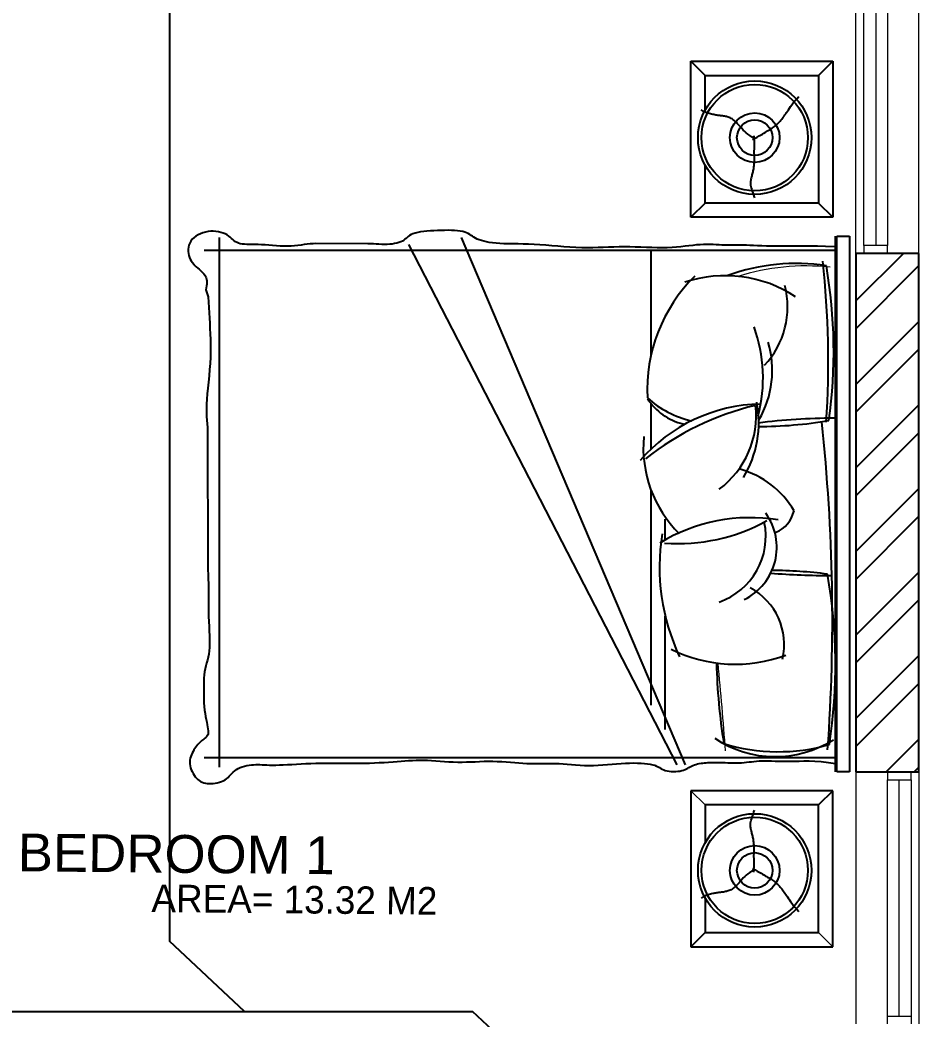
# Model space of a CAD drawing. Header units: millimetres. Extents: x 1591 to 1638, y 1324 to 1492.
# Drawn here: x 1630.383 to 1633.236, y 1415.157 to 1418.331 of the extents above; entities that cross this region are included whole.
import ezdxf

# ---------------------------------------------------------------- set-up
doc = ezdxf.new("R2010")
doc.units = ezdxf.units.MM
doc.layers.add('Ha-Muros 0.20', color=7, linetype='Continuous', true_color=0x8c8c8c)
for name, color, linetype in [('Mu-0.20', 5, 'Continuous'), ('Plump', 7, 'Continuous'), ('Tx-Espacio', 7, 'Continuous')]:
    doc.layers.add(name, color=color, linetype=linetype)
for name, color, linetype, lineweight in [('muro bajo', 123, 'Continuous', 9), ('PERSONAS', 1, 'Continuous', 0), ('Ventanas', 3, 'Continuous', 13)]:
    doc.layers.add(name, color=color, linetype=linetype, lineweight=lineweight)
doc.styles.add('CHICO', font='stylu.ttf')
doc.styles.add('GORDITA', font='swissek.ttf')

# ---------------------------------------------------------------- blocks, each defined once
blk = doc.blocks.new('A$Cec5ab6e8')
at = {"color": 9, "true_color": 0xc7c8ca}
for p, q in [((29.1146, 17.4095, 0), (29.1146, 17.9045, 0)), ((29.1146, 17.9045, 0), (29.5646, 17.9045, 0)), ((29.1146, 17.9045, 0), (29.1596, 17.8595, 0)), ((29.5646, 17.9045, 0), (29.5196, 17.8595, 0)), ((29.5646, 17.9045, 0), (29.5646, 17.4095, 0)), ((29.1596, 17.7492, 0), (29.1596, 17.8595, 0)), ((29.1596, 17.8595, 0), (29.5196, 17.8595, 0)), ((29.5196, 17.8595, 0), (29.5196, 17.4545, 0)), ((29.4352, 17.7663, 0), (29.4396, 17.7723, 0)), ((29.4396, 17.7723, 0), (29.4447, 17.7787, 0)), ((29.4447, 17.7787, 0), (29.4503, 17.7856, 0)), ((29.4503, 17.7856, 0), (29.4567, 17.793, 0)), ((29.1503, 17.7481, 0), (29.1474, 17.7501, 0)), ((29.1536, 17.7462, 0), (29.1503, 17.7481, 0)), ((29.1571, 17.7444, 0), (29.1536, 17.7462, 0)), ((29.1609, 17.7428, 0), (29.1571, 17.7444, 0)), ((29.1649, 17.7413, 0), (29.1609, 17.7428, 0)), ((29.1689, 17.74, 0), (29.1649, 17.7413, 0)), ((29.1729, 17.7388, 0), (29.1689, 17.74, 0)), ((29.4157, 17.7382, 0), (29.4185, 17.7422, 0)), ((29.4185, 17.7422, 0), (29.4214, 17.7464, 0)), ((29.4214, 17.7464, 0), (29.4244, 17.7509, 0)), ((29.4244, 17.7509, 0), (29.4276, 17.7557, 0)), ((29.4276, 17.7557, 0), (29.4312, 17.7608, 0)), ((29.4312, 17.7608, 0), (29.4352, 17.7663, 0)), ((29.1767, 17.7377, 0), (29.1729, 17.7388, 0)), ((29.1804, 17.7367, 0), (29.1767, 17.7377, 0)), ((29.1839, 17.7359, 0), (29.1804, 17.7367, 0)), ((29.1873, 17.7352, 0), (29.1839, 17.7359, 0)), ((29.1906, 17.7345, 0), (29.1873, 17.7352, 0)), ((29.1938, 17.734, 0), (29.1906, 17.7345, 0)), ((29.1969, 17.7335, 0), (29.1938, 17.734, 0)), ((29.1999, 17.733, 0), (29.1969, 17.7335, 0)), ((29.203, 17.7326, 0), (29.1999, 17.733, 0)), ((29.206, 17.7323, 0), (29.203, 17.7326, 0)), ((29.209, 17.7319, 0), (29.206, 17.7323, 0)), ((29.212, 17.7316, 0), (29.209, 17.7319, 0)), ((29.2151, 17.7312, 0), (29.212, 17.7316, 0)), ((29.2181, 17.7307, 0), (29.2151, 17.7312, 0)), ((29.2211, 17.7302, 0), (29.2181, 17.7307, 0)), ((29.2242, 17.7296, 0), (29.2211, 17.7302, 0)), ((29.2272, 17.7289, 0), (29.2242, 17.7296, 0)), ((29.2302, 17.7281, 0), (29.2272, 17.7289, 0)), ((29.2332, 17.7272, 0), (29.2302, 17.7281, 0)), ((29.2362, 17.7261, 0), (29.2332, 17.7272, 0)), ((29.2392, 17.7248, 0), (29.2362, 17.7261, 0)), ((29.2422, 17.7233, 0), (29.2392, 17.7248, 0)), ((29.2451, 17.7217, 0), (29.2422, 17.7233, 0)), ((29.2479, 17.7199, 0), (29.2451, 17.7217, 0)), ((29.2507, 17.7179, 0), (29.2479, 17.7199, 0)), ((29.2535, 17.7156, 0), (29.2507, 17.7179, 0)), ((29.2562, 17.7131, 0), (29.2535, 17.7156, 0)), ((29.2589, 17.7104, 0), (29.2562, 17.7131, 0)), ((29.2617, 17.7076, 0), (29.2589, 17.7104, 0)), ((29.3904, 17.7069, 0), (29.393, 17.7095, 0)), ((29.393, 17.7095, 0), (29.3955, 17.7122, 0)), ((29.3955, 17.7122, 0), (29.398, 17.715, 0)), ((29.398, 17.715, 0), (29.4005, 17.718, 0)), ((29.4005, 17.718, 0), (29.403, 17.721, 0)), ((29.403, 17.721, 0), (29.4054, 17.7241, 0)), ((29.4054, 17.7241, 0), (29.4079, 17.7274, 0)), ((29.4079, 17.7274, 0), (29.4105, 17.7308, 0)), ((29.4105, 17.7308, 0), (29.413, 17.7344, 0)), ((29.413, 17.7344, 0), (29.4157, 17.7382, 0)), ((29.2645, 17.7045, 0), (29.2617, 17.7076, 0)), ((29.2675, 17.7012, 0), (29.2645, 17.7045, 0)), ((29.2705, 17.6977, 0), (29.2675, 17.7012, 0)), ((29.2738, 17.694, 0), (29.2705, 17.6977, 0)), ((29.2772, 17.6901, 0), (29.2738, 17.694, 0)), ((29.281, 17.6861, 0), (29.2772, 17.6901, 0)), ((29.2853, 17.6819, 0), (29.281, 17.6861, 0)), ((29.2902, 17.6776, 0), (29.2853, 17.6819, 0)), ((29.2957, 17.6732, 0), (29.2902, 17.6776, 0)), ((29.342, 17.6737, 0), (29.3465, 17.6764, 0)), ((29.3465, 17.6764, 0), (29.3506, 17.6789, 0)), ((29.3506, 17.6789, 0), (29.3544, 17.6813, 0)), ((29.3544, 17.6813, 0), (29.3581, 17.6835, 0)), ((29.3581, 17.6835, 0), (29.3615, 17.6856, 0)), ((29.3615, 17.6856, 0), (29.3648, 17.6875, 0)), ((29.3648, 17.6875, 0), (29.368, 17.6895, 0)), ((29.368, 17.6895, 0), (29.3711, 17.6914, 0)), ((29.3711, 17.6914, 0), (29.3741, 17.6934, 0)), ((29.3741, 17.6934, 0), (29.3769, 17.6954, 0)), ((29.3769, 17.6954, 0), (29.3797, 17.6974, 0)), ((29.3797, 17.6974, 0), (29.3825, 17.6996, 0)), ((29.3825, 17.6996, 0), (29.3852, 17.7019, 0)), ((29.3852, 17.7019, 0), (29.3878, 17.7043, 0)), ((29.3878, 17.7043, 0), (29.3904, 17.7069, 0)), ((29.3021, 17.6687, 0), (29.2957, 17.6732, 0)), ((29.3095, 17.6642, 0), (29.3021, 17.6687, 0)), ((29.318, 17.6597, 0), (29.3095, 17.6642, 0)), ((29.3103, 17.6567, 0), (29.3182, 17.6606, 0)), ((29.314, 17.6677, 0), (29.3146, 17.6592, 0)), ((29.3146, 17.6592, 0), (29.315, 17.6517, 0)), ((29.315, 17.6517, 0), (29.3152, 17.6451, 0)), ((29.3152, 17.6451, 0), (29.3152, 17.6392, 0)), ((29.3182, 17.6606, 0), (29.3253, 17.6643, 0)), ((29.3253, 17.6643, 0), (29.3315, 17.6677, 0)), ((29.3315, 17.6677, 0), (29.3371, 17.6708, 0)), ((29.3371, 17.6708, 0), (29.342, 17.6737, 0)), ((29.3149, 17.6248, 0), (29.3148, 17.6207, 0)), ((29.3148, 17.6207, 0), (29.3148, 17.6167, 0)), ((29.3148, 17.6167, 0), (29.3148, 17.6128, 0)), ((29.315, 17.6292, 0), (29.3149, 17.6248, 0)), ((29.3152, 17.6339, 0), (29.315, 17.6292, 0)), ((29.3152, 17.6392, 0), (29.3152, 17.6339, 0)), ((29.3148, 17.6128, 0), (29.3149, 17.6091, 0)), ((29.315, 17.5822, 0), (29.3148, 17.579, 0)), ((29.3149, 17.6091, 0), (29.315, 17.6055, 0)), ((29.315, 17.6055, 0), (29.3151, 17.6019, 0)), ((29.3152, 17.5853, 0), (29.315, 17.5822, 0)), ((29.3151, 17.6019, 0), (29.3152, 17.5985, 0)), ((29.3152, 17.5985, 0), (29.3153, 17.5951, 0)), ((29.3153, 17.5885, 0), (29.3152, 17.5853, 0)), ((29.3153, 17.5951, 0), (29.3153, 17.5918, 0)), ((29.3153, 17.5918, 0), (29.3153, 17.5885, 0)), ((29.1596, 17.4545, 0), (29.1596, 17.5752, 0)), ((29.3101, 17.5505, 0), (29.3093, 17.5472, 0)), ((29.3108, 17.5537, 0), (29.3101, 17.5505, 0)), ((29.3115, 17.557, 0), (29.3108, 17.5537, 0)), ((29.3122, 17.5602, 0), (29.3115, 17.557, 0)), ((29.3128, 17.5634, 0), (29.3122, 17.5602, 0)), ((29.3133, 17.5665, 0), (29.3128, 17.5634, 0)), ((29.3138, 17.5697, 0), (29.3133, 17.5665, 0)), ((29.3142, 17.5728, 0), (29.3138, 17.5697, 0)), ((29.3145, 17.5759, 0), (29.3142, 17.5728, 0)), ((29.3148, 17.579, 0), (29.3145, 17.5759, 0)), ((29.3039, 17.5236, 0), (29.3037, 17.5198, 0)), ((29.3037, 17.5198, 0), (29.3038, 17.5159, 0)), ((29.3044, 17.5272, 0), (29.3039, 17.5236, 0)), ((29.305, 17.5307, 0), (29.3044, 17.5272, 0)), ((29.3058, 17.534, 0), (29.305, 17.5307, 0)), ((29.3067, 17.5374, 0), (29.3058, 17.534, 0)), ((29.3076, 17.5406, 0), (29.3067, 17.5374, 0)), ((29.3084, 17.5439, 0), (29.3076, 17.5406, 0)), ((29.3093, 17.5472, 0), (29.3084, 17.5439, 0)), ((29.3038, 17.5159, 0), (29.3042, 17.5117, 0)), ((29.3042, 17.5117, 0), (29.305, 17.5073, 0)), ((29.305, 17.5073, 0), (29.3062, 17.5027, 0)), ((29.3062, 17.5027, 0), (29.3077, 17.4978, 0)), ((29.3077, 17.4978, 0), (29.3093, 17.4928, 0)), ((29.3093, 17.4928, 0), (29.3111, 17.4875, 0)), ((29.3111, 17.4875, 0), (29.313, 17.4821, 0)), ((29.1596, 17.4545, 0), (29.1146, 17.4095, 0)), ((29.5196, 17.4545, 0), (29.1596, 17.4545, 0)), ((29.313, 17.4821, 0), (29.3148, 17.4766, 0)), ((29.3148, 17.4766, 0), (29.3166, 17.471, 0)), ((29.5646, 17.4095, 0), (29.5196, 17.4545, 0)), ((29.5646, 17.4095, 0), (29.1146, 17.4095, 0)), ((27.5656, 17.3604, 0), (27.5578, 17.3575, 0)), ((27.5737, 17.3627, 0), (27.5656, 17.3604, 0)), ((27.5819, 17.3643, 0), (27.5737, 17.3627, 0)), ((27.5903, 17.3651, 0), (27.5819, 17.3643, 0)), ((27.5986, 17.3652, 0), (27.5903, 17.3651, 0)), ((27.6067, 17.3646, 0), (27.5986, 17.3652, 0)), ((27.6146, 17.3634, 0), (27.6067, 17.3646, 0)), ((27.6222, 17.3617, 0), (27.6146, 17.3634, 0)), ((27.6294, 17.3594, 0), (27.6222, 17.3617, 0)), ((27.6361, 17.3567, 0), (27.6294, 17.3594, 0)), ((28.2395, 17.3595, 0), (28.2324, 17.3573, 0)), ((28.2476, 17.3614, 0), (28.2395, 17.3595, 0)), ((28.2566, 17.363, 0), (28.2476, 17.3614, 0)), ((28.2664, 17.3643, 0), (28.2566, 17.363, 0)), ((28.2769, 17.3654, 0), (28.2664, 17.3643, 0)), ((28.2878, 17.3662, 0), (28.2769, 17.3654, 0)), ((28.299, 17.3669, 0), (28.2878, 17.3662, 0)), ((28.3104, 17.3675, 0), (28.299, 17.3669, 0)), ((28.3218, 17.3679, 0), (28.3104, 17.3675, 0)), ((28.333, 17.3681, 0), (28.3218, 17.3679, 0)), ((28.344, 17.3682, 0), (28.333, 17.3681, 0)), ((28.3546, 17.368, 0), (28.344, 17.3682, 0)), ((28.3646, 17.3676, 0), (28.3546, 17.368, 0)), ((28.374, 17.3668, 0), (28.3646, 17.3676, 0)), ((28.3826, 17.3658, 0), (28.374, 17.3668, 0)), ((28.3902, 17.3643, 0), (28.3826, 17.3658, 0)), ((28.3968, 17.3624, 0), (28.3902, 17.3643, 0)), ((28.4026, 17.3602, 0), (28.3968, 17.3624, 0)), ((28.4077, 17.3577, 0), (28.4026, 17.3602, 0)), ((27.5239, 17.3278, 0), (27.5213, 17.3213, 0)), ((27.5274, 17.3339, 0), (27.5239, 17.3278, 0)), ((27.532, 17.3396, 0), (27.5274, 17.3339, 0)), ((27.5374, 17.3449, 0), (27.532, 17.3396, 0)), ((27.5436, 17.3496, 0), (27.5374, 17.3449, 0)), ((27.5504, 17.3539, 0), (27.5436, 17.3496, 0)), ((27.5578, 17.3575, 0), (27.5504, 17.3539, 0)), ((27.6183, 15.6641, 0), (27.6183, 17.3459, 0)), ((27.6421, 17.3535, 0), (27.6361, 17.3567, 0)), ((27.6475, 17.3501, 0), (27.6421, 17.3535, 0)), ((27.6523, 17.3464, 0), (27.6475, 17.3501, 0)), ((27.6568, 17.3426, 0), (27.6523, 17.3464, 0)), ((27.661, 17.3388, 0), (27.6568, 17.3426, 0)), ((27.6651, 17.3352, 0), (27.661, 17.3388, 0)), ((27.6694, 17.332, 0), (27.6651, 17.3352, 0)), ((27.6739, 17.3292, 0), (27.6694, 17.332, 0)), ((27.6789, 17.3269, 0), (27.6739, 17.3292, 0)), ((28.1813, 17.3274, 0), (28.1741, 17.3259, 0)), ((28.1878, 17.3293, 0), (28.1813, 17.3274, 0)), ((28.1937, 17.3314, 0), (28.1878, 17.3293, 0)), ((28.1989, 17.3339, 0), (28.1937, 17.3314, 0)), ((28.2032, 17.3366, 0), (28.1989, 17.3339, 0)), ((28.207, 17.3396, 0), (28.2032, 17.3366, 0)), ((28.2105, 17.3427, 0), (28.207, 17.3396, 0)), ((28.214, 17.3459, 0), (28.2105, 17.3427, 0)), ((28.2176, 17.349, 0), (28.214, 17.3459, 0)), ((28.2218, 17.352, 0), (28.2176, 17.349, 0)), ((28.2266, 17.3548, 0), (28.2218, 17.352, 0)), ((28.2324, 17.3573, 0), (28.2266, 17.3548, 0)), ((29.0974, 15.6724, 0), (28.3864, 17.3459, 0)), ((28.4124, 17.355, 0), (28.4077, 17.3577, 0)), ((28.4168, 17.3522, 0), (28.4124, 17.355, 0)), ((28.4212, 17.3493, 0), (28.4168, 17.3522, 0)), ((28.4258, 17.3463, 0), (28.4212, 17.3493, 0)), ((28.4308, 17.3434, 0), (28.4258, 17.3463, 0)), ((28.4363, 17.3406, 0), (28.4308, 17.3434, 0)), ((28.4425, 17.338, 0), (28.4363, 17.3406, 0)), ((28.4494, 17.3355, 0), (28.4425, 17.338, 0)), ((28.457, 17.3333, 0), (28.4494, 17.3355, 0)), ((28.4654, 17.3313, 0), (28.457, 17.3333, 0)), ((28.4747, 17.3295, 0), (28.4654, 17.3313, 0)), ((28.4849, 17.3281, 0), (28.4747, 17.3295, 0)), ((28.496, 17.3269, 0), (28.4849, 17.3281, 0)), ((29.5733, 15.6495, 0), (29.5733, 17.3495, 0)), ((29.5778, 15.6495, 0), (29.5778, 17.3495, 0)), ((29.5778, 17.3495, 0), (29.6183, 17.3495, 0)), ((29.6183, 17.3495, 0), (29.6183, 15.6495, 0)), ((27.5196, 17.3147, 0), (27.5188, 17.3079, 0)), ((27.5188, 17.3079, 0), (27.5188, 17.3012, 0)), ((27.5188, 17.3012, 0), (27.5195, 17.2945, 0)), ((27.5213, 17.3213, 0), (27.5196, 17.3147, 0)), ((29.5733, 17.3045, 0), (27.5699, 17.3045, 0)), ((27.6844, 17.3254, 0), (27.6789, 17.3269, 0)), ((27.6905, 17.3244, 0), (27.6844, 17.3254, 0)), ((27.6973, 17.3238, 0), (27.6905, 17.3244, 0)), ((27.7047, 17.3236, 0), (27.6973, 17.3238, 0)), ((27.7128, 17.3236, 0), (27.7047, 17.3236, 0)), ((27.7215, 17.3236, 0), (27.7128, 17.3236, 0)), ((27.7309, 17.3235, 0), (27.7215, 17.3236, 0)), ((27.741, 17.3231, 0), (27.7309, 17.3235, 0)), ((27.7518, 17.3225, 0), (27.741, 17.3231, 0)), ((27.7631, 17.3216, 0), (27.7518, 17.3225, 0)), ((27.7749, 17.3206, 0), (27.7631, 17.3216, 0)), ((27.7869, 17.3196, 0), (27.7749, 17.3206, 0)), ((27.7991, 17.3186, 0), (27.7869, 17.3196, 0)), ((27.8112, 17.3179, 0), (27.7991, 17.3186, 0)), ((27.8231, 17.3174, 0), (27.8112, 17.3179, 0)), ((27.8348, 17.3174, 0), (27.8231, 17.3174, 0)), ((27.8459, 17.3179, 0), (27.8348, 17.3174, 0)), ((27.8567, 17.3188, 0), (27.8459, 17.3179, 0)), ((27.8671, 17.32, 0), (27.8567, 17.3188, 0)), ((27.8771, 17.3213, 0), (27.8671, 17.32, 0)), ((27.8869, 17.3227, 0), (27.8771, 17.3213, 0)), ((27.8965, 17.3239, 0), (27.8869, 17.3227, 0)), ((27.9059, 17.325, 0), (27.8965, 17.3239, 0)), ((27.9152, 17.3257, 0), (27.9059, 17.325, 0)), ((27.9245, 17.3259, 0), (27.9152, 17.3257, 0)), ((28.0886, 17.3258, 0), (27.9245, 17.3259, 0)), ((28.0977, 17.3254, 0), (28.0886, 17.3258, 0)), ((28.1067, 17.3249, 0), (28.0977, 17.3254, 0)), ((28.1157, 17.3243, 0), (28.1067, 17.3249, 0)), ((28.1245, 17.3237, 0), (28.1157, 17.3243, 0)), ((28.1332, 17.3233, 0), (28.1245, 17.3237, 0)), ((28.1418, 17.3231, 0), (28.1332, 17.3233, 0)), ((28.1503, 17.3233, 0), (28.1418, 17.3231, 0)), ((28.1586, 17.3238, 0), (28.1503, 17.3233, 0)), ((28.1666, 17.3247, 0), (28.1586, 17.3238, 0)), ((28.1741, 17.3259, 0), (28.1666, 17.3247, 0)), ((29.0708, 15.6724, 0), (28.2191, 17.3231, 0)), ((28.5082, 17.3261, 0), (28.496, 17.3269, 0)), ((28.5213, 17.3256, 0), (28.5082, 17.3261, 0)), ((28.5353, 17.3253, 0), (28.5213, 17.3256, 0)), ((28.5501, 17.325, 0), (28.5353, 17.3253, 0)), ((28.5658, 17.3248, 0), (28.5501, 17.325, 0)), ((28.5822, 17.3244, 0), (28.5658, 17.3248, 0)), ((28.5993, 17.3239, 0), (28.5822, 17.3244, 0)), ((28.6171, 17.3231, 0), (28.5993, 17.3239, 0)), ((28.6354, 17.322, 0), (28.6171, 17.3231, 0)), ((28.6542, 17.3207, 0), (28.6354, 17.322, 0)), ((28.6732, 17.3191, 0), (28.6542, 17.3207, 0)), ((28.6925, 17.3176, 0), (28.6732, 17.3191, 0)), ((28.7117, 17.3161, 0), (28.6925, 17.3176, 0)), ((28.7308, 17.3148, 0), (28.7117, 17.3161, 0)), ((28.7495, 17.3137, 0), (28.7308, 17.3148, 0)), ((28.7679, 17.313, 0), (28.7495, 17.3137, 0)), ((28.7857, 17.3127, 0), (28.7679, 17.313, 0)), ((28.803, 17.3129, 0), (28.7857, 17.3127, 0)), ((28.8199, 17.3132, 0), (28.803, 17.3129, 0)), ((28.8366, 17.3138, 0), (28.8199, 17.3132, 0)), ((28.8532, 17.3144, 0), (28.8366, 17.3138, 0)), ((28.8698, 17.315, 0), (28.8532, 17.3144, 0)), ((28.8865, 17.3154, 0), (28.8698, 17.315, 0)), ((28.9035, 17.3155, 0), (28.8865, 17.3154, 0)), ((28.9207, 17.3154, 0), (28.9035, 17.3155, 0)), ((28.9382, 17.315, 0), (28.9207, 17.3154, 0)), ((28.9558, 17.3144, 0), (28.9382, 17.315, 0)), ((28.9733, 17.3138, 0), (28.9558, 17.3144, 0)), ((28.9905, 17.3132, 0), (28.9733, 17.3138, 0)), ((28.9883, 16.9735, 0), (28.9883, 17.3045, 0)), ((29.0075, 17.3129, 0), (28.9905, 17.3132, 0)), ((29.0239, 17.3127, 0), (29.0075, 17.3129, 0)), ((29.0397, 17.313, 0), (29.0239, 17.3127, 0)), ((29.0548, 17.3137, 0), (29.0397, 17.313, 0)), ((29.0691, 17.3148, 0), (29.0548, 17.3137, 0)), ((29.0828, 17.3161, 0), (29.0691, 17.3148, 0)), ((29.0959, 17.3175, 0), (29.0828, 17.3161, 0)), ((29.1085, 17.319, 0), (29.0959, 17.3175, 0)), ((29.1206, 17.3204, 0), (29.1085, 17.319, 0)), ((29.1323, 17.3216, 0), (29.1206, 17.3204, 0)), ((29.1436, 17.3225, 0), (29.1323, 17.3216, 0)), ((29.1546, 17.323, 0), (29.1436, 17.3225, 0)), ((29.1653, 17.3232, 0), (29.1546, 17.323, 0)), ((29.1757, 17.3231, 0), (29.1653, 17.3232, 0)), ((29.1856, 17.3228, 0), (29.1757, 17.3231, 0)), ((29.1951, 17.3224, 0), (29.1856, 17.3228, 0)), ((29.2042, 17.322, 0), (29.1951, 17.3224, 0)), ((29.2128, 17.3215, 0), (29.2042, 17.322, 0)), ((29.2209, 17.3212, 0), (29.2128, 17.3215, 0)), ((29.2285, 17.3211, 0), (29.2209, 17.3212, 0)), ((29.2358, 17.3211, 0), (29.2285, 17.3211, 0)), ((29.2428, 17.3211, 0), (29.2358, 17.3211, 0)), ((29.2499, 17.3212, 0), (29.2428, 17.3211, 0)), ((29.2572, 17.3213, 0), (29.2499, 17.3212, 0)), ((29.2648, 17.3214, 0), (29.2572, 17.3213, 0)), ((29.2729, 17.3214, 0), (29.2648, 17.3214, 0)), ((29.2818, 17.3212, 0), (29.2729, 17.3214, 0)), ((29.2915, 17.3209, 0), (29.2818, 17.3212, 0)), ((29.3021, 17.3205, 0), (29.2915, 17.3209, 0)), ((29.3138, 17.3199, 0), (29.3021, 17.3205, 0)), ((29.3264, 17.3194, 0), (29.3138, 17.3199, 0)), ((29.3402, 17.3188, 0), (29.3264, 17.3194, 0)), ((29.355, 17.3183, 0), (29.3402, 17.3188, 0)), ((29.371, 17.318, 0), (29.355, 17.3183, 0)), ((29.3882, 17.3178, 0), (29.371, 17.318, 0)), ((29.4066, 17.3177, 0), (29.3882, 17.3178, 0)), ((29.4263, 17.3178, 0), (29.4066, 17.3177, 0)), ((29.4472, 17.3179, 0), (29.4263, 17.3178, 0)), ((29.4692, 17.3179, 0), (29.4472, 17.3179, 0)), ((29.4924, 17.3178, 0), (29.4692, 17.3179, 0)), ((29.5168, 17.3174, 0), (29.4924, 17.3178, 0)), ((29.5422, 17.3167, 0), (29.5168, 17.3174, 0)), ((29.5733, 17.3153, 0), (29.5422, 17.3167, 0)), ((27.5195, 17.2945, 0), (27.5209, 17.2881, 0)), ((27.5209, 17.2881, 0), (27.523, 17.282, 0)), ((27.523, 17.282, 0), (27.5257, 17.2762, 0)), ((27.5257, 17.2762, 0), (27.5288, 17.2709, 0)), ((27.5288, 17.2709, 0), (27.5324, 17.2659, 0)), ((27.5324, 17.2659, 0), (27.5363, 17.2611, 0)), ((27.5363, 17.2611, 0), (27.5405, 17.2567, 0)), ((27.5405, 17.2567, 0), (27.5447, 17.2525, 0)), ((27.5447, 17.2525, 0), (27.5491, 17.2485, 0)), ((27.5491, 17.2485, 0), (27.5534, 17.2446, 0)), ((27.5534, 17.2446, 0), (27.5576, 17.2408, 0)), ((27.5576, 17.2408, 0), (27.5616, 17.2372, 0)), ((27.5616, 17.2372, 0), (27.5654, 17.2335, 0)), ((27.5654, 17.2335, 0), (27.5688, 17.2297, 0)), ((27.5688, 17.2297, 0), (27.5718, 17.2258, 0)), ((27.5718, 17.2258, 0), (27.5743, 17.2218, 0)), ((27.5743, 17.2218, 0), (27.5762, 17.2175, 0)), ((27.5762, 17.2175, 0), (27.5775, 17.2129, 0)), ((27.5775, 17.2129, 0), (27.5781, 17.208, 0)), ((27.5781, 17.2028, 0), (27.5776, 17.1972, 0)), ((27.5781, 17.208, 0), (27.5781, 17.2028, 0)), ((27.5757, 17.1855, 0), (27.5744, 17.1793, 0)), ((27.5744, 17.1793, 0), (27.582, 17.1576, 0)), ((27.5768, 17.1915, 0), (27.5757, 17.1855, 0)), ((27.5776, 17.1972, 0), (27.5768, 17.1915, 0)), ((27.582, 17.1576, 0), (27.5866, 17.089, 0)), ((27.5866, 17.089, 0), (27.5871, 17.0731, 0)), ((27.5871, 17.0731, 0), (27.5879, 17.0566, 0)), ((27.5879, 17.0566, 0), (27.5887, 17.0395, 0)), ((27.5887, 17.0395, 0), (27.5894, 17.0218, 0)), ((27.5894, 17.0218, 0), (27.5898, 17.0036, 0)), ((27.5899, 16.9848, 0), (27.5895, 16.9656, 0)), ((27.5898, 17.0036, 0), (27.5899, 16.9848, 0)), ((27.5895, 16.9656, 0), (27.5885, 16.9459, 0)), ((27.587, 16.926, 0), (27.5852, 16.9062, 0)), ((27.5885, 16.9459, 0), (27.587, 16.926, 0)), ((27.5832, 16.8867, 0), (27.5812, 16.8677, 0)), ((27.5852, 16.9062, 0), (27.5832, 16.8867, 0)), ((27.5812, 16.8677, 0), (27.5794, 16.8495, 0)), ((27.5779, 16.8325, 0), (27.5769, 16.8168, 0)), ((27.5794, 16.8495, 0), (27.5779, 16.8325, 0)), ((27.5769, 16.8168, 0), (27.5765, 16.8025, 0)), ((27.5765, 16.8025, 0), (27.5766, 16.7895, 0)), ((27.5766, 16.7895, 0), (27.5771, 16.7774, 0)), ((28.9883, 16.6745, 0), (28.9883, 16.8174, 0)), ((27.5771, 16.7774, 0), (27.578, 16.7658, 0)), ((27.578, 16.7658, 0), (27.579, 16.7543, 0)), ((27.579, 16.7543, 0), (27.5801, 16.7425, 0)), ((27.5801, 16.7425, 0), (27.5811, 16.2901, 0)), ((28.9883, 15.8616, 0), (28.9883, 16.543, 0)), ((29.0333, 16.3859, 0), (29.0333, 16.451, 0)), ((27.5811, 16.2901, 0), (27.5819, 16.2767, 0)), ((27.5819, 16.2767, 0), (27.5825, 16.262, 0)), ((27.5825, 16.262, 0), (27.5829, 16.2463, 0)), ((27.5829, 16.2463, 0), (27.583, 16.2297, 0)), ((27.583, 16.2297, 0), (27.5831, 16.2125, 0)), ((27.5831, 16.2125, 0), (27.5832, 16.195, 0)), ((27.5832, 16.195, 0), (27.5833, 16.1774, 0)), ((27.5833, 16.1774, 0), (27.5835, 16.16, 0)), ((27.5835, 16.16, 0), (27.5838, 16.143, 0)), ((27.5838, 16.143, 0), (27.5844, 16.1268, 0)), ((27.5844, 16.1268, 0), (27.5851, 16.1112, 0)), ((29.0333, 15.7835, 0), (29.0333, 16.1441, 0)), ((27.5851, 16.1112, 0), (27.5858, 16.0964, 0)), ((27.5858, 16.0964, 0), (27.5864, 16.0823, 0)), ((27.5864, 16.0823, 0), (27.5869, 16.069, 0)), ((27.5869, 16.069, 0), (27.5869, 16.0564, 0)), ((27.5857, 16.0335, 0), (27.5842, 16.0231, 0)), ((27.5866, 16.0445, 0), (27.5857, 16.0335, 0)), ((27.5869, 16.0564, 0), (27.5866, 16.0445, 0)), ((27.5775, 15.995, 0), (27.575, 15.986, 0)), ((27.58, 16.0041, 0), (27.5775, 15.995, 0)), ((27.5823, 16.0134, 0), (27.58, 16.0041, 0)), ((27.5842, 16.0231, 0), (27.5823, 16.0134, 0)), ((27.5707, 15.9674, 0), (27.5693, 15.9575, 0)), ((27.5727, 15.9768, 0), (27.5707, 15.9674, 0)), ((27.575, 15.986, 0), (27.5727, 15.9768, 0)), ((27.5684, 15.947, 0), (27.5681, 15.891, 0)), ((27.5693, 15.9575, 0), (27.5684, 15.947, 0)), ((27.5681, 15.891, 0), (27.5683, 15.8797, 0)), ((27.5683, 15.8797, 0), (27.5689, 15.8683, 0)), ((27.5689, 15.8683, 0), (27.5699, 15.8569, 0)), ((27.5699, 15.8569, 0), (27.5712, 15.8458, 0)), ((27.5712, 15.8458, 0), (27.5727, 15.8352, 0)), ((27.5727, 15.8352, 0), (27.5743, 15.8251, 0)), ((27.5743, 15.8251, 0), (27.576, 15.8157, 0)), ((27.576, 15.8157, 0), (27.5777, 15.8071, 0)), ((27.5777, 15.8071, 0), (27.5792, 15.7993, 0)), ((27.5792, 15.7993, 0), (27.5805, 15.7921, 0)), ((27.5805, 15.7921, 0), (27.5815, 15.7857, 0)), ((27.5815, 15.7857, 0), (27.5822, 15.78, 0)), ((27.5823, 15.775, 0), (27.5819, 15.7706, 0)), ((27.5822, 15.78, 0), (27.5823, 15.775, 0)), ((27.5557, 15.7432, 0), (27.5524, 15.7399, 0)), ((27.559, 15.7463, 0), (27.5557, 15.7432, 0)), ((27.5623, 15.7491, 0), (27.559, 15.7463, 0)), ((27.5656, 15.7515, 0), (27.5623, 15.7491, 0)), ((27.5688, 15.7538, 0), (27.5656, 15.7515, 0)), ((27.5719, 15.7561, 0), (27.5688, 15.7538, 0)), ((27.5747, 15.7584, 0), (27.5719, 15.7561, 0)), ((27.5772, 15.7609, 0), (27.5747, 15.7584, 0)), ((27.5793, 15.7637, 0), (27.5772, 15.7609, 0)), ((27.5809, 15.7669, 0), (27.5793, 15.7637, 0)), ((27.5819, 15.7706, 0), (27.5809, 15.7669, 0)), ((27.5316, 15.7093, 0), (27.5293, 15.704, 0)), ((27.5342, 15.7144, 0), (27.5316, 15.7093, 0)), ((27.5369, 15.7193, 0), (27.5342, 15.7144, 0)), ((27.5398, 15.7239, 0), (27.5369, 15.7193, 0)), ((27.5429, 15.7283, 0), (27.5398, 15.7239, 0)), ((27.546, 15.7324, 0), (27.5429, 15.7283, 0)), ((27.5491, 15.7363, 0), (27.546, 15.7324, 0)), ((27.5524, 15.7399, 0), (27.5491, 15.7363, 0)), ((27.5246, 15.687, 0), (27.5241, 15.6811, 0)), ((27.5241, 15.6811, 0), (27.5243, 15.6749, 0)), ((27.5257, 15.6929, 0), (27.5246, 15.687, 0)), ((27.5273, 15.6985, 0), (27.5257, 15.6929, 0)), ((27.5293, 15.704, 0), (27.5273, 15.6985, 0)), ((29.5733, 15.6945, 0), (27.5699, 15.6945, 0)), ((27.9237, 15.6769, 0), (28.0945, 15.6776, 0)), ((28.0945, 15.6776, 0), (28.1101, 15.6782, 0)), ((28.1101, 15.6782, 0), (28.1256, 15.6789, 0)), ((28.1256, 15.6789, 0), (28.1406, 15.6796, 0)), ((28.1406, 15.6796, 0), (28.1552, 15.6804, 0)), ((28.1552, 15.6804, 0), (28.1691, 15.6813, 0)), ((28.1691, 15.6813, 0), (28.1823, 15.6823, 0)), ((28.1823, 15.6823, 0), (28.1948, 15.6833, 0)), ((28.1948, 15.6833, 0), (28.2069, 15.6844, 0)), ((28.2069, 15.6844, 0), (28.2187, 15.6853, 0)), ((28.2187, 15.6853, 0), (28.2304, 15.6861, 0)), ((28.2304, 15.6861, 0), (28.2421, 15.6867, 0)), ((28.2421, 15.6867, 0), (28.2539, 15.687, 0)), ((28.2539, 15.687, 0), (28.266, 15.687, 0)), ((28.266, 15.687, 0), (28.2786, 15.6866, 0)), ((28.2786, 15.6866, 0), (28.2916, 15.6858, 0)), ((28.2916, 15.6858, 0), (28.3049, 15.6849, 0)), ((28.3049, 15.6849, 0), (28.3185, 15.6838, 0)), ((28.3185, 15.6838, 0), (28.3324, 15.6828, 0)), ((28.3324, 15.6828, 0), (28.3463, 15.6818, 0)), ((28.3463, 15.6818, 0), (28.3603, 15.6811, 0)), ((28.3603, 15.6811, 0), (28.3744, 15.6806, 0)), ((28.3744, 15.6806, 0), (28.3884, 15.6806, 0)), ((28.3884, 15.6806, 0), (28.4023, 15.6809, 0)), ((28.4023, 15.6809, 0), (28.4162, 15.6813, 0)), ((28.4162, 15.6813, 0), (28.4301, 15.6819, 0)), ((28.4301, 15.6819, 0), (28.444, 15.6825, 0)), ((28.444, 15.6825, 0), (28.458, 15.683, 0)), ((28.458, 15.683, 0), (28.4719, 15.6832, 0)), ((28.4719, 15.6832, 0), (28.4859, 15.6832, 0)), ((28.4859, 15.6832, 0), (28.4999, 15.6828, 0)), ((28.4999, 15.6828, 0), (28.514, 15.682, 0)), ((28.514, 15.682, 0), (28.5279, 15.681, 0)), ((28.5279, 15.681, 0), (28.5417, 15.6799, 0)), ((28.5417, 15.6799, 0), (28.5552, 15.6788, 0)), ((28.5552, 15.6788, 0), (28.5684, 15.6777, 0)), ((28.5684, 15.6777, 0), (28.5812, 15.6769, 0)), ((28.9066, 15.6768, 0), (28.92, 15.6774, 0)), ((28.92, 15.6774, 0), (28.9328, 15.6777, 0)), ((28.9328, 15.6777, 0), (28.945, 15.6776, 0)), ((28.945, 15.6776, 0), (28.9565, 15.6772, 0)), ((28.9565, 15.6772, 0), (28.9672, 15.6765, 0)), ((29.1469, 15.6767, 0), (29.1524, 15.6775, 0)), ((29.1524, 15.6775, 0), (29.1579, 15.6782, 0)), ((29.1579, 15.6782, 0), (29.1633, 15.6787, 0)), ((29.1633, 15.6787, 0), (29.1684, 15.6792, 0)), ((29.1684, 15.6792, 0), (29.1734, 15.6795, 0)), ((29.1734, 15.6795, 0), (29.1784, 15.6797, 0)), ((29.1784, 15.6797, 0), (29.1835, 15.6798, 0)), ((29.1835, 15.6798, 0), (29.1889, 15.6798, 0)), ((29.1889, 15.6798, 0), (29.1946, 15.6797, 0)), ((29.1946, 15.6797, 0), (29.2008, 15.6796, 0)), ((29.2008, 15.6796, 0), (29.2076, 15.6794, 0)), ((29.2076, 15.6794, 0), (29.2151, 15.6791, 0)), ((29.2151, 15.6791, 0), (29.2231, 15.6788, 0)), ((29.2231, 15.6788, 0), (29.2316, 15.6786, 0)), ((29.2316, 15.6786, 0), (29.2403, 15.6784, 0)), ((29.2403, 15.6784, 0), (29.2492, 15.6782, 0)), ((29.2492, 15.6782, 0), (29.2581, 15.6782, 0)), ((29.2581, 15.6782, 0), (29.2669, 15.6784, 0)), ((29.2669, 15.6784, 0), (29.2754, 15.6787, 0)), ((29.2754, 15.6787, 0), (29.2836, 15.6793, 0)), ((29.2836, 15.6793, 0), (29.2914, 15.6801, 0)), ((29.2914, 15.6801, 0), (29.2991, 15.6809, 0)), ((29.2991, 15.6809, 0), (29.3068, 15.6818, 0)), ((29.3068, 15.6818, 0), (29.3146, 15.6827, 0)), ((29.3146, 15.6827, 0), (29.3226, 15.6835, 0)), ((29.3226, 15.6835, 0), (29.3311, 15.6841, 0)), ((29.3311, 15.6841, 0), (29.3401, 15.6844, 0)), ((29.3401, 15.6844, 0), (29.3496, 15.6846, 0)), ((29.3496, 15.6846, 0), (29.3598, 15.6844, 0)), ((29.3598, 15.6844, 0), (29.3706, 15.6842, 0)), ((29.3706, 15.6842, 0), (29.3819, 15.6838, 0)), ((29.3819, 15.6838, 0), (29.3936, 15.6835, 0)), ((29.3936, 15.6835, 0), (29.4058, 15.6832, 0)), ((29.4058, 15.6832, 0), (29.4184, 15.6831, 0)), ((29.4184, 15.6831, 0), (29.4313, 15.6832, 0)), ((29.4313, 15.6832, 0), (29.4446, 15.6835, 0)), ((29.4446, 15.6835, 0), (29.4585, 15.684, 0)), ((29.4585, 15.684, 0), (29.4735, 15.6843, 0)), ((29.4735, 15.6843, 0), (29.4898, 15.6842, 0)), ((29.4898, 15.6842, 0), (29.5079, 15.6836, 0)), ((29.5079, 15.6836, 0), (29.5282, 15.6822, 0)), ((29.5282, 15.6822, 0), (29.5509, 15.6798, 0)), ((29.5509, 15.6798, 0), (29.5733, 15.6766, 0)), ((27.5243, 15.6749, 0), (27.5251, 15.6687, 0)), ((27.5251, 15.6687, 0), (27.5266, 15.6625, 0)), ((27.5266, 15.6625, 0), (27.5286, 15.6563, 0)), ((27.5286, 15.6563, 0), (27.5312, 15.6502, 0)), ((27.5312, 15.6502, 0), (27.5342, 15.6444, 0)), ((27.6578, 15.6445, 0), (27.6621, 15.6488, 0)), ((27.6621, 15.6488, 0), (27.6667, 15.6528, 0)), ((27.6667, 15.6528, 0), (27.6719, 15.6566, 0)), ((27.6719, 15.6566, 0), (27.6777, 15.6599, 0)), ((27.6777, 15.6599, 0), (27.684, 15.6629, 0)), ((27.684, 15.6629, 0), (27.6907, 15.6654, 0)), ((27.6907, 15.6654, 0), (27.6977, 15.6676, 0)), ((27.6977, 15.6676, 0), (27.7049, 15.6694, 0)), ((27.7049, 15.6694, 0), (27.7122, 15.6707, 0)), ((27.7122, 15.6707, 0), (27.7194, 15.6718, 0)), ((27.7194, 15.6718, 0), (27.7264, 15.6724, 0)), ((27.7264, 15.6724, 0), (27.7332, 15.6727, 0)), ((27.7332, 15.6727, 0), (27.7398, 15.6728, 0)), ((27.7398, 15.6728, 0), (27.7465, 15.6726, 0)), ((27.7465, 15.6726, 0), (27.7534, 15.6723, 0)), ((27.7534, 15.6723, 0), (27.7607, 15.6719, 0)), ((27.7607, 15.6719, 0), (27.7685, 15.6715, 0)), ((27.7685, 15.6715, 0), (27.7771, 15.6713, 0)), ((27.7771, 15.6713, 0), (27.7866, 15.6711, 0)), ((27.7866, 15.6711, 0), (27.7971, 15.6713, 0)), ((27.7971, 15.6713, 0), (27.8086, 15.6716, 0)), ((27.8086, 15.6716, 0), (27.8209, 15.672, 0)), ((27.8209, 15.672, 0), (27.834, 15.6727, 0)), ((27.834, 15.6727, 0), (27.8479, 15.6733, 0)), ((27.8479, 15.6733, 0), (27.8622, 15.6741, 0)), ((27.8622, 15.6741, 0), (27.8771, 15.6748, 0)), ((27.8771, 15.6748, 0), (27.8924, 15.6756, 0)), ((27.8924, 15.6756, 0), (27.908, 15.6763, 0)), ((27.908, 15.6763, 0), (27.9237, 15.6769, 0)), ((28.5812, 15.6769, 0), (28.5936, 15.6762, 0)), ((28.5936, 15.6762, 0), (28.6055, 15.6759, 0)), ((28.6055, 15.6759, 0), (28.617, 15.6759, 0)), ((28.617, 15.6759, 0), (28.6281, 15.676, 0)), ((28.6281, 15.676, 0), (28.6392, 15.6762, 0)), ((28.6392, 15.6762, 0), (28.6502, 15.6764, 0)), ((28.6502, 15.6764, 0), (28.6612, 15.6766, 0)), ((28.6612, 15.6766, 0), (28.6726, 15.6765, 0)), ((28.6726, 15.6765, 0), (28.6842, 15.6762, 0)), ((28.6842, 15.6762, 0), (28.6963, 15.6756, 0)), ((28.6963, 15.6756, 0), (28.7089, 15.6747, 0)), ((28.7089, 15.6747, 0), (28.7218, 15.6737, 0)), ((28.7218, 15.6737, 0), (28.7352, 15.6726, 0)), ((28.7352, 15.6726, 0), (28.7488, 15.6716, 0)), ((28.7488, 15.6716, 0), (28.7627, 15.6707, 0)), ((28.7627, 15.6707, 0), (28.7769, 15.6701, 0)), ((28.7769, 15.6701, 0), (28.7913, 15.6699, 0)), ((28.7913, 15.6699, 0), (28.8059, 15.6701, 0)), ((28.8059, 15.6701, 0), (28.8206, 15.6707, 0)), ((28.8206, 15.6707, 0), (28.8353, 15.6716, 0)), ((28.8353, 15.6716, 0), (28.8499, 15.6727, 0)), ((28.8499, 15.6727, 0), (28.8645, 15.6738, 0)), ((28.8645, 15.6738, 0), (28.8788, 15.675, 0)), ((28.8788, 15.675, 0), (28.8929, 15.676, 0)), ((28.8929, 15.676, 0), (28.9066, 15.6768, 0)), ((28.9672, 15.6765, 0), (28.9769, 15.6755, 0)), ((28.9769, 15.6755, 0), (28.9857, 15.6741, 0)), ((28.9857, 15.6741, 0), (28.9934, 15.6724, 0)), ((28.9934, 15.6724, 0), (29, 15.6704, 0)), ((29, 15.6704, 0), (29.0057, 15.668, 0)), ((29.0057, 15.668, 0), (29.0106, 15.6655, 0)), ((29.0106, 15.6655, 0), (29.0151, 15.663, 0)), ((29.0151, 15.663, 0), (29.0193, 15.6605, 0)), ((29.0193, 15.6605, 0), (29.0237, 15.6581, 0)), ((29.0237, 15.6581, 0), (29.0282, 15.6559, 0)), ((29.0282, 15.6559, 0), (29.0334, 15.654, 0)), ((29.0334, 15.654, 0), (29.0392, 15.6526, 0)), ((29.0392, 15.6526, 0), (29.0456, 15.6515, 0)), ((29.0456, 15.6515, 0), (29.0524, 15.6509, 0)), ((29.0524, 15.6509, 0), (29.0594, 15.6506, 0)), ((29.0594, 15.6506, 0), (29.0665, 15.6508, 0)), ((29.0665, 15.6508, 0), (29.0734, 15.6513, 0)), ((29.0734, 15.6513, 0), (29.0799, 15.6522, 0)), ((29.0799, 15.6522, 0), (29.086, 15.6534, 0)), ((29.086, 15.6534, 0), (29.0913, 15.655, 0)), ((29.0913, 15.655, 0), (29.0961, 15.6569, 0)), ((29.0961, 15.6569, 0), (29.1005, 15.659, 0)), ((29.1005, 15.659, 0), (29.1046, 15.6612, 0)), ((29.1046, 15.6612, 0), (29.1085, 15.6634, 0)), ((29.1085, 15.6634, 0), (29.1124, 15.6657, 0)), ((29.1124, 15.6657, 0), (29.1165, 15.6679, 0)), ((29.1165, 15.6679, 0), (29.1208, 15.6699, 0)), ((29.1208, 15.6699, 0), (29.1255, 15.6717, 0)), ((29.1255, 15.6717, 0), (29.1306, 15.6732, 0)), ((29.1306, 15.6732, 0), (29.1359, 15.6746, 0)), ((29.1359, 15.6746, 0), (29.1413, 15.6757, 0)), ((29.1413, 15.6757, 0), (29.1469, 15.6767, 0)), ((29.6183, 15.6495, 0), (29.5778, 15.6495, 0)), ((27.5342, 15.6444, 0), (27.5375, 15.639, 0)), ((27.5375, 15.639, 0), (27.5412, 15.6339, 0)), ((27.5412, 15.6339, 0), (27.5452, 15.6293, 0)), ((27.5452, 15.6293, 0), (27.5493, 15.6254, 0)), ((27.5493, 15.6254, 0), (27.5536, 15.622, 0)), ((27.5536, 15.622, 0), (27.5582, 15.6191, 0)), ((27.5582, 15.6191, 0), (27.563, 15.6168, 0)), ((27.563, 15.6168, 0), (27.5681, 15.6149, 0)), ((27.5681, 15.6149, 0), (27.5734, 15.6136, 0)), ((27.6047, 15.6134, 0), (27.6114, 15.6147, 0)), ((27.6114, 15.6147, 0), (27.618, 15.6164, 0)), ((27.618, 15.6164, 0), (27.6243, 15.6186, 0)), ((27.6243, 15.6186, 0), (27.6303, 15.6212, 0)), ((27.6303, 15.6212, 0), (27.6358, 15.6243, 0)), ((27.6358, 15.6243, 0), (27.6407, 15.6278, 0)), ((27.6407, 15.6278, 0), (27.6453, 15.6317, 0)), ((27.6453, 15.6317, 0), (27.6495, 15.6359, 0)), ((27.6495, 15.6359, 0), (27.6536, 15.6402, 0)), ((27.6536, 15.6402, 0), (27.6578, 15.6445, 0)), ((27.5734, 15.6136, 0), (27.5791, 15.6127, 0)), ((27.5791, 15.6127, 0), (27.5851, 15.6122, 0)), ((27.5851, 15.6122, 0), (27.5914, 15.6122, 0)), ((27.5914, 15.6122, 0), (27.598, 15.6126, 0)), ((27.598, 15.6126, 0), (27.6047, 15.6134, 0)), ((29.5646, 15.5895, 0), (29.1146, 15.5895, 0)), ((29.1146, 15.5895, 0), (29.1146, 15.0945, 0)), ((29.5646, 15.5895, 0), (29.5196, 15.5445, 0)), ((29.5646, 15.0945, 0), (29.5646, 15.5895, 0)), ((29.5196, 15.5445, 0), (29.1596, 15.5445, 0)), ((29.1596, 15.5445, 0), (29.1596, 15.4238, 0)), ((29.313, 15.5169, 0), (29.3148, 15.5225, 0)), ((29.3148, 15.5225, 0), (29.3166, 15.5281, 0)), ((29.5196, 15.1395, 0), (29.5196, 15.5445, 0)), ((29.3038, 15.4832, 0), (29.3042, 15.4874, 0)), ((29.3042, 15.4874, 0), (29.305, 15.4918, 0)), ((29.305, 15.4918, 0), (29.3062, 15.4964, 0)), ((29.3062, 15.4964, 0), (29.3077, 15.5013, 0)), ((29.3077, 15.5013, 0), (29.3093, 15.5063, 0)), ((29.3093, 15.5063, 0), (29.3111, 15.5116, 0)), ((29.3111, 15.5116, 0), (29.313, 15.5169, 0)), ((29.3037, 15.4792, 0), (29.3038, 15.4832, 0)), ((29.3039, 15.4755, 0), (29.3037, 15.4792, 0)), ((29.3044, 15.4719, 0), (29.3039, 15.4755, 0)), ((29.305, 15.4684, 0), (29.3044, 15.4719, 0)), ((29.3058, 15.465, 0), (29.305, 15.4684, 0)), ((29.3067, 15.4617, 0), (29.3058, 15.465, 0)), ((29.3076, 15.4584, 0), (29.3067, 15.4617, 0)), ((29.3084, 15.4552, 0), (29.3076, 15.4584, 0)), ((29.3093, 15.4519, 0), (29.3084, 15.4552, 0)), ((29.3101, 15.4486, 0), (29.3093, 15.4519, 0)), ((29.3108, 15.4454, 0), (29.3101, 15.4486, 0)), ((29.3115, 15.4421, 0), (29.3108, 15.4454, 0)), ((29.3122, 15.4389, 0), (29.3115, 15.4421, 0)), ((29.3128, 15.4357, 0), (29.3122, 15.4389, 0)), ((29.3133, 15.4325, 0), (29.3128, 15.4357, 0)), ((29.3138, 15.4294, 0), (29.3133, 15.4325, 0)), ((29.3142, 15.4263, 0), (29.3138, 15.4294, 0)), ((29.3145, 15.4232, 0), (29.3142, 15.4263, 0)), ((29.3148, 15.4201, 0), (29.3145, 15.4232, 0)), ((29.315, 15.4169, 0), (29.3148, 15.4201, 0)), ((29.3149, 15.39, 0), (29.315, 15.3936, 0)), ((29.3152, 15.4138, 0), (29.315, 15.4169, 0)), ((29.315, 15.3936, 0), (29.3151, 15.3972, 0)), ((29.3151, 15.3972, 0), (29.3152, 15.4006, 0)), ((29.3153, 15.4106, 0), (29.3152, 15.4138, 0)), ((29.3152, 15.4006, 0), (29.3153, 15.404, 0)), ((29.3153, 15.4073, 0), (29.3153, 15.4106, 0)), ((29.3153, 15.404, 0), (29.3153, 15.4073, 0)), ((29.3148, 15.3862, 0), (29.3149, 15.39, 0)), ((29.3148, 15.3824, 0), (29.3148, 15.3862, 0)), ((29.3148, 15.3784, 0), (29.3148, 15.3824, 0)), ((29.3149, 15.3743, 0), (29.3148, 15.3784, 0)), ((29.315, 15.3699, 0), (29.3149, 15.3743, 0)), ((29.3152, 15.3652, 0), (29.315, 15.3699, 0)), ((29.3152, 15.3599, 0), (29.3152, 15.3652, 0)), ((29.3152, 15.354, 0), (29.3152, 15.3599, 0)), ((29.3021, 15.3304, 0), (29.2957, 15.3259, 0)), ((29.3095, 15.3349, 0), (29.3021, 15.3304, 0)), ((29.318, 15.3394, 0), (29.3095, 15.3349, 0)), ((29.3103, 15.3424, 0), (29.3182, 15.3384, 0)), ((29.314, 15.3313, 0), (29.3146, 15.3399, 0)), ((29.3146, 15.3399, 0), (29.315, 15.3474, 0)), ((29.315, 15.3474, 0), (29.3152, 15.354, 0)), ((29.3182, 15.3384, 0), (29.3253, 15.3348, 0)), ((29.3253, 15.3348, 0), (29.3315, 15.3314, 0)), ((29.3315, 15.3314, 0), (29.3371, 15.3283, 0)), ((29.3371, 15.3283, 0), (29.342, 15.3254, 0)), ((29.2675, 15.2979, 0), (29.2645, 15.2946, 0)), ((29.2705, 15.3014, 0), (29.2675, 15.2979, 0)), ((29.2738, 15.3051, 0), (29.2705, 15.3014, 0)), ((29.2772, 15.309, 0), (29.2738, 15.3051, 0)), ((29.281, 15.313, 0), (29.2772, 15.309, 0)), ((29.2853, 15.3172, 0), (29.281, 15.313, 0)), ((29.2902, 15.3215, 0), (29.2853, 15.3172, 0)), ((29.2957, 15.3259, 0), (29.2902, 15.3215, 0)), ((29.342, 15.3254, 0), (29.3465, 15.3227, 0)), ((29.3465, 15.3227, 0), (29.3506, 15.3201, 0)), ((29.3506, 15.3201, 0), (29.3544, 15.3178, 0)), ((29.3544, 15.3178, 0), (29.3581, 15.3156, 0)), ((29.3581, 15.3156, 0), (29.3615, 15.3135, 0)), ((29.3615, 15.3135, 0), (29.3648, 15.3115, 0)), ((29.3648, 15.3115, 0), (29.368, 15.3096, 0)), ((29.368, 15.3096, 0), (29.3711, 15.3077, 0)), ((29.3711, 15.3077, 0), (29.3741, 15.3057, 0)), ((29.3741, 15.3057, 0), (29.3769, 15.3037, 0)), ((29.3769, 15.3037, 0), (29.3797, 15.3017, 0)), ((29.3797, 15.3017, 0), (29.3825, 15.2995, 0)), ((29.3825, 15.2995, 0), (29.3852, 15.2972, 0)), ((29.3852, 15.2972, 0), (29.3878, 15.2947, 0)), ((29.1906, 15.2645, 0), (29.1873, 15.2639, 0)), ((29.1938, 15.2651, 0), (29.1906, 15.2645, 0)), ((29.1969, 15.2656, 0), (29.1938, 15.2651, 0)), ((29.1999, 15.266, 0), (29.1969, 15.2656, 0)), ((29.203, 15.2664, 0), (29.1999, 15.266, 0)), ((29.206, 15.2668, 0), (29.203, 15.2664, 0)), ((29.209, 15.2672, 0), (29.206, 15.2668, 0)), ((29.212, 15.2675, 0), (29.209, 15.2672, 0)), ((29.2151, 15.2679, 0), (29.212, 15.2675, 0)), ((29.2181, 15.2683, 0), (29.2151, 15.2679, 0)), ((29.2211, 15.2688, 0), (29.2181, 15.2683, 0)), ((29.2242, 15.2694, 0), (29.2211, 15.2688, 0)), ((29.2272, 15.2701, 0), (29.2242, 15.2694, 0)), ((29.2302, 15.271, 0), (29.2272, 15.2701, 0)), ((29.2332, 15.2719, 0), (29.2302, 15.271, 0)), ((29.2362, 15.273, 0), (29.2332, 15.2719, 0)), ((29.2392, 15.2743, 0), (29.2362, 15.273, 0)), ((29.2422, 15.2757, 0), (29.2392, 15.2743, 0)), ((29.2451, 15.2774, 0), (29.2422, 15.2757, 0)), ((29.2479, 15.2792, 0), (29.2451, 15.2774, 0)), ((29.2507, 15.2812, 0), (29.2479, 15.2792, 0)), ((29.2535, 15.2835, 0), (29.2507, 15.2812, 0)), ((29.2562, 15.286, 0), (29.2535, 15.2835, 0)), ((29.2589, 15.2886, 0), (29.2562, 15.286, 0)), ((29.2617, 15.2915, 0), (29.2589, 15.2886, 0)), ((29.2645, 15.2946, 0), (29.2617, 15.2915, 0)), ((29.3878, 15.2947, 0), (29.3904, 15.2922, 0)), ((29.3904, 15.2922, 0), (29.393, 15.2896, 0)), ((29.393, 15.2896, 0), (29.3955, 15.2869, 0)), ((29.3955, 15.2869, 0), (29.398, 15.2841, 0)), ((29.398, 15.2841, 0), (29.4005, 15.2811, 0)), ((29.4005, 15.2811, 0), (29.403, 15.2781, 0)), ((29.403, 15.2781, 0), (29.4054, 15.275, 0)), ((29.4054, 15.275, 0), (29.4079, 15.2717, 0)), ((29.4079, 15.2717, 0), (29.4105, 15.2683, 0)), ((29.4105, 15.2683, 0), (29.413, 15.2647, 0)), ((29.413, 15.2647, 0), (29.4157, 15.2609, 0)), ((29.1503, 15.251, 0), (29.1474, 15.249, 0)), ((29.1536, 15.2529, 0), (29.1503, 15.251, 0)), ((29.1571, 15.2547, 0), (29.1536, 15.2529, 0)), ((29.1609, 15.2563, 0), (29.1571, 15.2547, 0)), ((29.1596, 15.2499, 0), (29.1596, 15.1395, 0)), ((29.1649, 15.2578, 0), (29.1609, 15.2563, 0)), ((29.1689, 15.2591, 0), (29.1649, 15.2578, 0)), ((29.1729, 15.2603, 0), (29.1689, 15.2591, 0)), ((29.1767, 15.2614, 0), (29.1729, 15.2603, 0)), ((29.1804, 15.2623, 0), (29.1767, 15.2614, 0)), ((29.1839, 15.2632, 0), (29.1804, 15.2623, 0)), ((29.1873, 15.2639, 0), (29.1839, 15.2632, 0)), ((29.4157, 15.2609, 0), (29.4185, 15.2569, 0)), ((29.4185, 15.2569, 0), (29.4214, 15.2527, 0)), ((29.4214, 15.2527, 0), (29.4244, 15.2482, 0)), ((29.4244, 15.2482, 0), (29.4276, 15.2434, 0)), ((29.4276, 15.2434, 0), (29.4312, 15.2383, 0)), ((29.4312, 15.2383, 0), (29.4352, 15.2328, 0)), ((29.4352, 15.2328, 0), (29.4396, 15.2268, 0)), ((29.4396, 15.2268, 0), (29.4447, 15.2204, 0)), ((29.4447, 15.2204, 0), (29.4503, 15.2135, 0)), ((29.4503, 15.2135, 0), (29.4567, 15.206, 0)), ((29.1146, 15.0945, 0), (29.1596, 15.1395, 0)), ((29.1596, 15.1395, 0), (29.5196, 15.1395, 0)), ((29.1146, 15.0945, 0), (29.5646, 15.0945, 0))]:
    blk.add_line(p, q, dxfattribs=at)
for centre, radius in [((29.3172, 17.6622, 0), 0.18), ((29.3172, 17.6622, 0), 0.1688), ((29.3172, 17.6622, 0), 0.0788), ((29.3172, 17.6622, 0), 0.0563), ((29.3172, 15.3369, 0), 0.18), ((29.3172, 15.3369, 0), 0.1688), ((29.3172, 15.3369, 0), 0.0788), ((29.3172, 15.3369, 0), 0.0563)]:
    blk.add_circle(centre, radius, dxfattribs=at)
for centre, radius, start, end in [((26.5509, 16.9519, 0), 2.9996, 356.3241, 6.0974), ((29.4487, 16.6322, 0), 0.6307, 81.2567, 110.077), ((27.9897, 16.9858, 0), 1.5781, 351.94, 9.8398), ((29.4854, 16.8607, 0), 0.5096, 134.7003, 182.7411), ((29.2239, 16.8199, 0), 0.4043, 56.5488, 108.5476), ((29.148, 17.126, 0), 0.2736, 317.1299, 14.2763), ((28.8738, 16.8999, 0), 0.4698, 345.1366, 20.1108), ((29.0605, 16.9239, 0), 0.3125, 329.7476, 16.634), ((29.1866, 17.0702, 0), 0.3145, 228.0364, 257.0612), ((29.135, 16.938, 0), 0.1898, 213.2965, 256.3151), ((28.995, 16.7573, 0), 0.335, 328.7367, 11.3333), ((29.3441, 16.3009, 0), 0.5159, 90.9424, 139.2605), ((29.5315, 15.9322, 0), 0.9057, 103.5374, 128.3047), ((29.0304, 16.7803, 0), 0.2914, 306.7145, 6.3727), ((29.5574, 15.0599, 0), 1.7117, 89.6041, 97.7069), ((29.3291, 18.081, 0), 1.3353, 269.9478, 279.6198), ((23.7727, 16.1357, 0), 5.7909, 355.87893, 6.19269), ((29.3463, 16.6786, 0), 0.3828, 174.7771, 225.4716), ((29.1948, 16.3339, 0), 0.2861, 30.2878, 74.5982), ((29.3488, 16.4983, 0), 0.0952, 291.6793, 347.8243), ((29.3034, 15.9028, 0), 0.5535, 80.8023, 121.3458), ((29.0729, 16.958, 0), 0.5842, 265.8503, 298.9544), ((29.1323, 16.3964, 0), 0.22, 289.1658, 11.9587), ((29.2027, 16.3621, 0), 0.1844, 296.1579, 35.8329), ((29.6823, 16.2994, 0), 0.6673, 170.9394, 205.2191), ((29.5652, 18.853, 0), 2.5803, 265.6146, 269.8937), ((29.3732, 14.9552, 0), 1.3333, 82.4467, 90.0606), ((27.8952, 15.9891, 0), 1.6781, 351.3381, 9.8745), ((29.2083, 16.0544, 0), 0.2023, 346.5097, 62.2958), ((29.255, 16.4452, 0), 0.4542, 243.4974, 290.6974), ((31.1045, 16.0398, 0), 1.9092, 181.3483, 189.047), ((29.3819, 16.0421, 0), 0.3443, 236.1664, 302.49), ((29.3918, 16.2999, 0), 0.5864, 252.8591, 286.0737)]:
    blk.add_arc(centre, radius, start, end, dxfattribs=at)
at = {"layer": 'Ha-Muros 0.20', "color": 9, "linetype": 'Continuous', "true_color": 0xc7c8ca}
for p, q in [((29.6386, 17.1443, 0), (29.7894, 17.2951, 0)), ((29.6386, 17.056, 0), (29.8386, 17.256, 0)), ((29.6386, 16.8792, 0), (29.8386, 17.0792, 0)), ((29.6386, 16.7908, 0), (29.8386, 16.9908, 0)), ((29.6386, 16.614, 0), (29.8386, 16.814, 0)), ((29.6386, 16.5256, 0), (29.8386, 16.7256, 0)), ((29.6386, 16.3488, 0), (29.8386, 16.5489, 0)), ((29.6386, 16.2605, 0), (29.8386, 16.4605, 0)), ((29.6386, 16.0837, 0), (29.8386, 16.2837, 0)), ((29.6386, 15.9953, 0), (29.8386, 16.1953, 0)), ((29.6386, 15.8185, 0), (29.8386, 16.0185, 0)), ((29.6386, 15.7301, 0), (29.8386, 15.9301, 0)), ((29.7349, 15.6496, 0), (29.8386, 15.7534, 0)), ((29.8232, 15.6496, 0), (29.8386, 15.665, 0))]:
    blk.add_line(p, q, dxfattribs=at)
at = {"layer": 'Mu-0.20', "color": 9, "true_color": 0xc7c8ca}
for p, q in [((29.8386, 17.2951), (29.6386, 17.2951)), ((29.6386, 17.2951), (29.6386, 15.6496)), ((29.8386, 15.6496), (29.8386, 17.2951)), ((29.6386, 15.6496), (29.8386, 15.6496))]:
    blk.add_line(p, q, dxfattribs=at)
at = {"layer": 'muro bajo', "color": 9, "true_color": 0xc7c8ca}
for p, q in [((29.6386, 17.2951), (29.6386, 18.0951)), ((29.8386, 17.2951), (29.8386, 18.0951)), ((29.6386, 15.6496), (29.6386, 14.8496)), ((29.8386, 15.6496), (29.8386, 14.8496))]:
    blk.add_line(p, q, dxfattribs=at)
at = {"layer": 'PERSONAS', "color": 9, "true_color": 0xc7c8ca}
for p, q in [((29.1596, 15.5445, 0), (29.1146, 15.5895, 0)), ((29.5646, 15.0945, 0), (29.5196, 15.1395, 0))]:
    blk.add_line(p, q, dxfattribs=at)
for centre, radius, start, end in [((29.4806, 16.529, 0), 0.7262, 83.9952, 107.4159), ((14.6323, 14.6323, 0), 14.6323, 4.24843, 5.34026)]:
    blk.add_arc(centre, radius, start, end, dxfattribs=at)
at = {"layer": 'Ventanas', "color": 9, "true_color": 0xc7c8ca}
for p, q in [((29.6636, 17.3201), (29.6636, 18.0701)), ((29.7011, 18.0701), (29.7011, 17.3201)), ((29.7386, 18.0701), (29.7386, 17.3201)), ((29.7386, 17.3201), (29.6636, 17.3201)), ((29.6636, 17.3201), (29.6636, 17.2951)), ((29.7386, 17.2951), (29.7386, 17.3201)), ((29.6636, 17.2951), (29.7386, 17.2951)), ((29.7386, 15.6496), (29.7386, 15.6246)), ((29.8136, 15.6496), (29.7386, 15.6496)), ((29.8136, 15.6246), (29.8136, 15.6496)), ((29.7386, 15.6246), (29.8136, 15.6246)), ((29.7386, 14.8746), (29.7386, 15.6246)), ((29.7761, 14.8746), (29.7761, 15.6246)), ((29.8136, 15.6246), (29.8136, 14.8746)), ((29.7386, 14.8496), (29.7386, 14.8746)), ((29.7386, 14.8746), (29.8136, 14.8746)), ((29.8136, 14.8746), (29.8136, 14.8496))]:
    blk.add_line(p, q, dxfattribs=at)
at = {"layer": 'Tx-Espacio', "color": 9, "true_color": 0xc7c8ca}
for s, height, style, p in [('BEDROOM 1', 0.12, 'GORDITA', (26.9775, 15.3341)), ('AREA= 13.32 M2', 0.087521, 'CHICO', (27.4019, 15.2048))]:
    blk.add_text(s, height=height, rotation=359.4623, dxfattribs=dict(at, style=style)).set_placement(p)

msp = doc.modelspace()

# ---------------------------------------------------------------- linework, layer by layer
at = {"layer": 'Plump', "color": 1}
for p, q in [((1630.85714, 1419.34918), (1630.85714, 1415.40693)), ((1631.09528, 1415.18359), (1630.85714, 1415.40693)), ((1621.3562, 1415.18359), (1631.81911, 1415.18359)), ((1632.0696, 1414.95308), (1631.81911, 1415.18359))]:
    msp.add_line(p, q, dxfattribs=at)

# ---------------------------------------------------------------- block references
msp.add_blockref('A$Cec5ab6e8', (1603.39784, 1400.29501))

doc.saveas('drawing.dxf')
